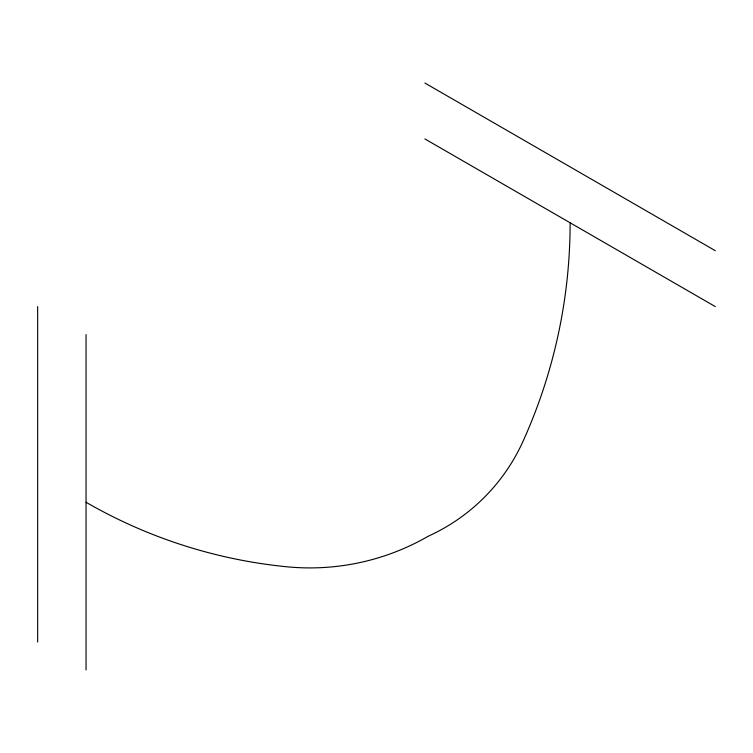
<?xml version="1.0" encoding="UTF-8"?>
<svg xmlns="http://www.w3.org/2000/svg" width="753" height="753" viewBox="0 0 753 753"><rect width="100%" height="100%" fill="white"/><g stroke="black" fill="none" stroke-linecap="round" stroke-linejoin="round"><path stroke-width="1.13" d="M424.908 83.046L715.35 250.73M424.908 138.947L715.35 306.631M86.058 334.577L86.058 669.954M37.65 306.631L37.65 642.008M570.125 222.784A530.376 530.376 0 0 1 522.977 441.409A190.18 190.18 0 0 1 428.344 536.174A236.866 236.866 0 0 1 286.564 566.755A499.493 499.493 0 0 1 86.058 502.27"/></g></svg>
